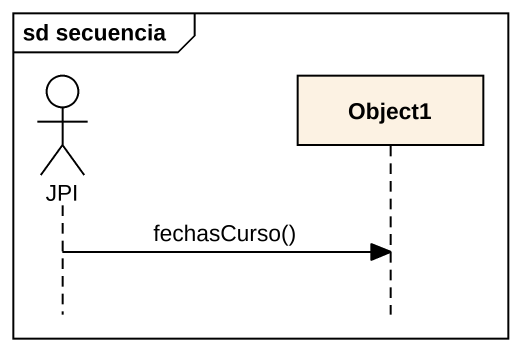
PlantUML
@startuml
mainframe sd secuencia
hide footbox
actor JPI
participant Object1

JPI -> Object1 : fechasCurso()
@enduml
